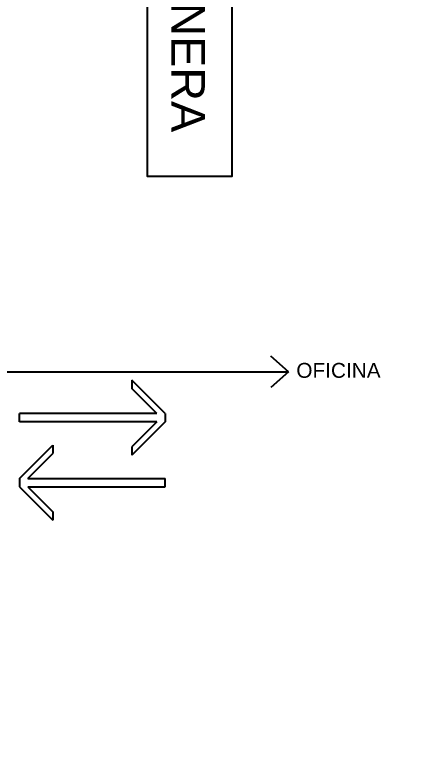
# Model space of a CAD drawing. Header units: millimetres. Extents: x 58411 to 366943, y -302717 to -95300.
# Drawn here: x 220519 to 225823, y -228635 to -218780 of the extents above; entities that cross this region are included whole.
import ezdxf

# ---------------------------------------------------------------- set-up
doc = ezdxf.new("R2010")
doc.units = ezdxf.units.MM
doc.header["$LTSCALE"] = 1000
for name, color, linetype in [('A-Desagues y Pendientes', 240, 'Continuous'), ('A-EQ', 200, 'Continuous'), ('A-Mur-Nuevo', 5, 'Continuous'), ('TXT-LOC', 2, 'Continuous')]:
    doc.layers.add(name, color=color, linetype=linetype)
doc.styles.add('SB-50', font='swissel.ttf', dxfattribs={"height": 100})
doc.styles.add('SW-100', font='swiss.ttf', dxfattribs={"height": 200})
doc.dimstyles.new('Copy of A-50', dxfattribs={"dimtxt": 200, "dimasz": 150, "dimexe": 0, "dimexo": 0, "dimgap": 80, "dimtad": 3, "dimlfac": 0.001, "dimrnd": 0.0025, "dimzin": 0, "dimdsep": 46, "dimtxsty": 'SW-100', "dimcen": 0, "dimclrd": 1, "dimclre": 7, "dimclrt": 2, "dimadec": 0, "dimazin": 0, "dimtfac": 1, "dimtofl": 0, "dimtmove": 2, "dimatfit": 3, "dimldrblk": 'DOTSMALL', "dimfxl": 1, "dimtolj": 1, "dimtzin": 0, "dimarcsym": 0})

# ---------------------------------------------------------------- blocks, each defined once
blk = doc.blocks.new('001')
at = {"layer": 'TXT-LOC'}
for p, q in [((32412, -24152), (32412, -20852)), ((32412, -20852), (32612, -20852)), ((32612, -24152), (32612, -20852)), ((31812, -23552), (31612, -23552)), ((32412, -24352), (31612, -23552)), ((32412, -24152), (31812, -23552)), ((32612, -24152), (33212, -23552)), ((32612, -24352), (33412, -23552)), ((33412, -23552), (33212, -23552)), ((32612, -24352), (32412, -24352))]:
    blk.add_line(p, q, dxfattribs=at)
blk = doc.blocks.new('_DotSmall')
at = {"color": 0, "linetype": 'ByBlock', "const_width": 0.5}
blk.add_lwpolyline([(-0.0625, 0, 1), (0.0625, 0, 1)], format="xyb", close=True, dxfattribs=at)

msp = doc.modelspace()

# ---------------------------------------------------------------- linework, layer by layer
at = {"layer": 'A-Desagues y Pendientes'}
msp.add_lwpolyline([(222303.174, -214086.052), (223438.973, -214086.052), (223438.973, -220957.264), (222303.174, -220957.264)], close=True, dxfattribs=at)
at = {"layer": 'A-Mur-Nuevo', "ltscale": 500}
msp.add_circle((204294.377, -216386.967), 40772.57, dxfattribs=at)

# ---------------------------------------------------------------- block references
at = {"layer": 'A-EQ', "yscale": 0.5600000000558794, "zscale": 0.5600000000558794}
for p, xscale, rotation in [((208905.743, -242409.105), 0.5600000000558794, 90), ((234219.877, -243283.162), -0.5600000000558794, 270)]:
    msp.add_blockref('001', p, dxfattribs=dict(at, xscale=xscale, rotation=rotation))

# ---------------------------------------------------------------- texts
at = {"layer": 'TXT-LOC', "style": 'SB-50'}
msp.add_text('CALLE PEDERNERA', height=450, rotation=270, dxfattribs=at).set_placement((222625.866, -214283.007))
msp.add_text('OFICINA', height=200, dxfattribs=at).set_placement((224304.635, -223664.393))

# ---------------------------------------------------------------- leaders
at = {"layer": 'A-Desagues y Pendientes'}
for points in [[(216858.644, -223585.441), (224197.806, -223585.441), (223962.157, -223374.874)], [(216858.644, -223585.441), (224197.806, -223585.441), (223962.157, -223796.008)]]:
    msp.add_leader(points, dimstyle='Copy of A-50', override={"dimgap": 80, "dimtad": 0, "dimfxl": 1.25}, dxfattribs=at)

doc.saveas('drawing.dxf')
